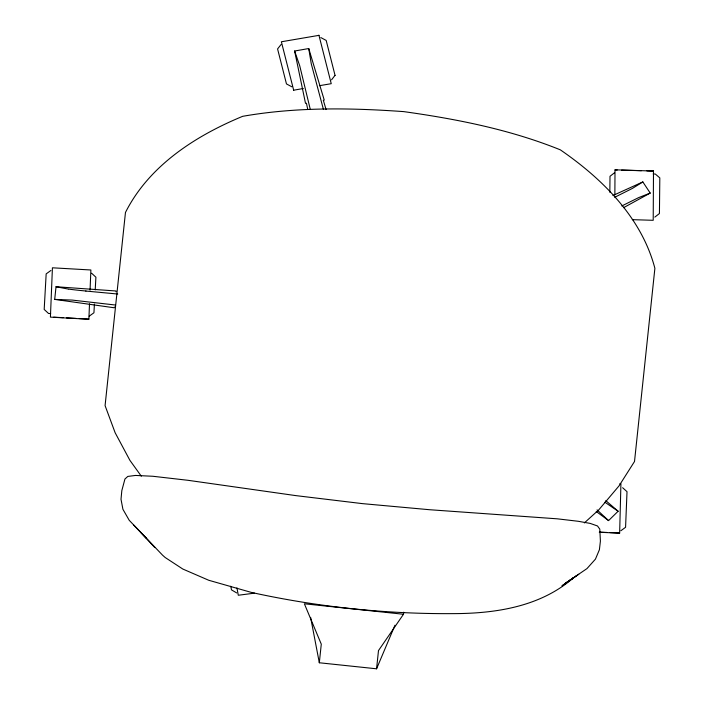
<?xml version="1.0" encoding="UTF-8"?>
<svg xmlns="http://www.w3.org/2000/svg" width="704" height="704" viewBox="0 0 704 704"><rect width="100%" height="100%" fill="white"/><g stroke="black" fill="none" stroke-linecap="round" stroke-linejoin="round"><path stroke-width="1.06" d="M614.865 194.779L615.014 169.814L653.497 171.054L646.888 170.87M653.497 170.905L653.206 220.299L632.315 219.657M609.831 192.306L610.007 176.29L614.583 172.718M654.843 217.105L659.428 213.532L659.815 177.892L655.318 174.029L653.171 173.958M89.505 303.776L88.88 319.255L50.415 317.126L52.422 267.802L90.878 269.984L90.059 290.136M50.899 270.477L46.165 273.882L44.185 309.443L48.514 313.456L50.653 313.597M94.415 304.093L93.94 312.77L89.197 316.175M95.207 289.881L95.911 277.209L91.582 273.196M114.347 306.962L114.259 307.78L54.701 299.402L56.03 286.739L116.037 290.981L115.949 291.799M394.962 625.24L376.57 668.8L319.317 662.763L321.279 644.151L304.366 603.786L403.498 614.249L403.718 612.198M376.57 668.8L378.488 650.584L403.498 614.249M307.771 109.49L306.434 103.206L305.518 103.374L294.624 51.014L308.739 48.541L311.274 63.826L323.382 109.261M623.586 207.671L650.223 193.072L642.84 181.931L632.553 188.329L614.742 197.278M291.826 86.794L286.466 83.917L277.578 48.928L281.081 44.502M331.558 79.834L335.042 75.337M596.244 511.491L608.573 520.599L618.121 511.245L605.792 500.623M584.346 522.931L598.814 509.81L619.018 485.901L634.515 461.49L654.887 268.321C641.617 217.562 602.342 178.737 560.331 149.838C510.259 129.598 457.054 119.082 403.762 111.619C350.082 107.791 295.865 106.982 242.669 116.318C195.545 135.819 149.037 165.598 125.462 212.467L105.081 405.636L115.139 432.74L129.906 460.337L141.319 476.194M620.884 530.737L625.574 527.278L627.018 491.682L622.635 487.722M576.057 576.074L561.986 585.834L573.338 577.896C540.302 606.892 495 613.642 452.364 613.633C384.903 614.046 317.363 606.927 251.469 592.442L208.754 580.272L182.802 569.034L165.176 557.506L162.554 555.166L129.237 520.309L122.918 509.291L121.009 499.259L121.827 490.609L124.942 479.01L127.82 476.423L135.494 475.438L152.83 476.265L188.109 480.313L295.645 495.59L362.41 503.624L429.378 509.705L557.286 518.822L578.274 521.286L590.207 523.406L597.502 525.976L599.782 529.109L600.406 541.094L599.403 549.727L595.443 559.134L586.96 568.603L564.573 583.862L578.776 574.235M621.799 205.964L638.695 197.595L650.223 193.072M612.938 195.51L642.84 181.931M54.701 299.402L72.151 300.08L115.509 305.034M318.956 35.35L281.371 41.774L293.691 90.262M293.674 90.2L303.336 88.51M319.422 85.694L331.241 83.688L318.921 35.2M254.549 593.155L238.286 595.25L236.94 587.884M615.014 169.963L617.206 170.025M621.606 170.148L641.397 170.711M619.81 483.806L620.919 483.798L619.643 533.157L599.342 532.268M599.403 532.118L606.866 532.444M610.06 532.585L619.652 533.007M53.724 317.161L63.316 317.689M66.51 317.865L76.102 318.393M79.297 318.569L88.88 319.106M85.8 291.042L117.744 294.026M68.561 289.142L56.03 286.739M618.121 511.245L604.894 502.216M320.813 37.55L326.172 40.427L335.06 75.416M236.702 592.944L231.493 589.864L230.754 586.23M597.062 509.881L608.573 520.599M133.786 525.14L146.45 538.358M140.624 532.242L154.766 547.492M294.624 51.014L299.746 65.85L310.297 109.481M308.739 48.541L324.245 100.091L323.33 100.25L326.075 109.542M310.631 617.399L319.317 662.763M85.985 291.025A33.836 1.558 4.8 0 1 69.018 289.159"/></g></svg>
